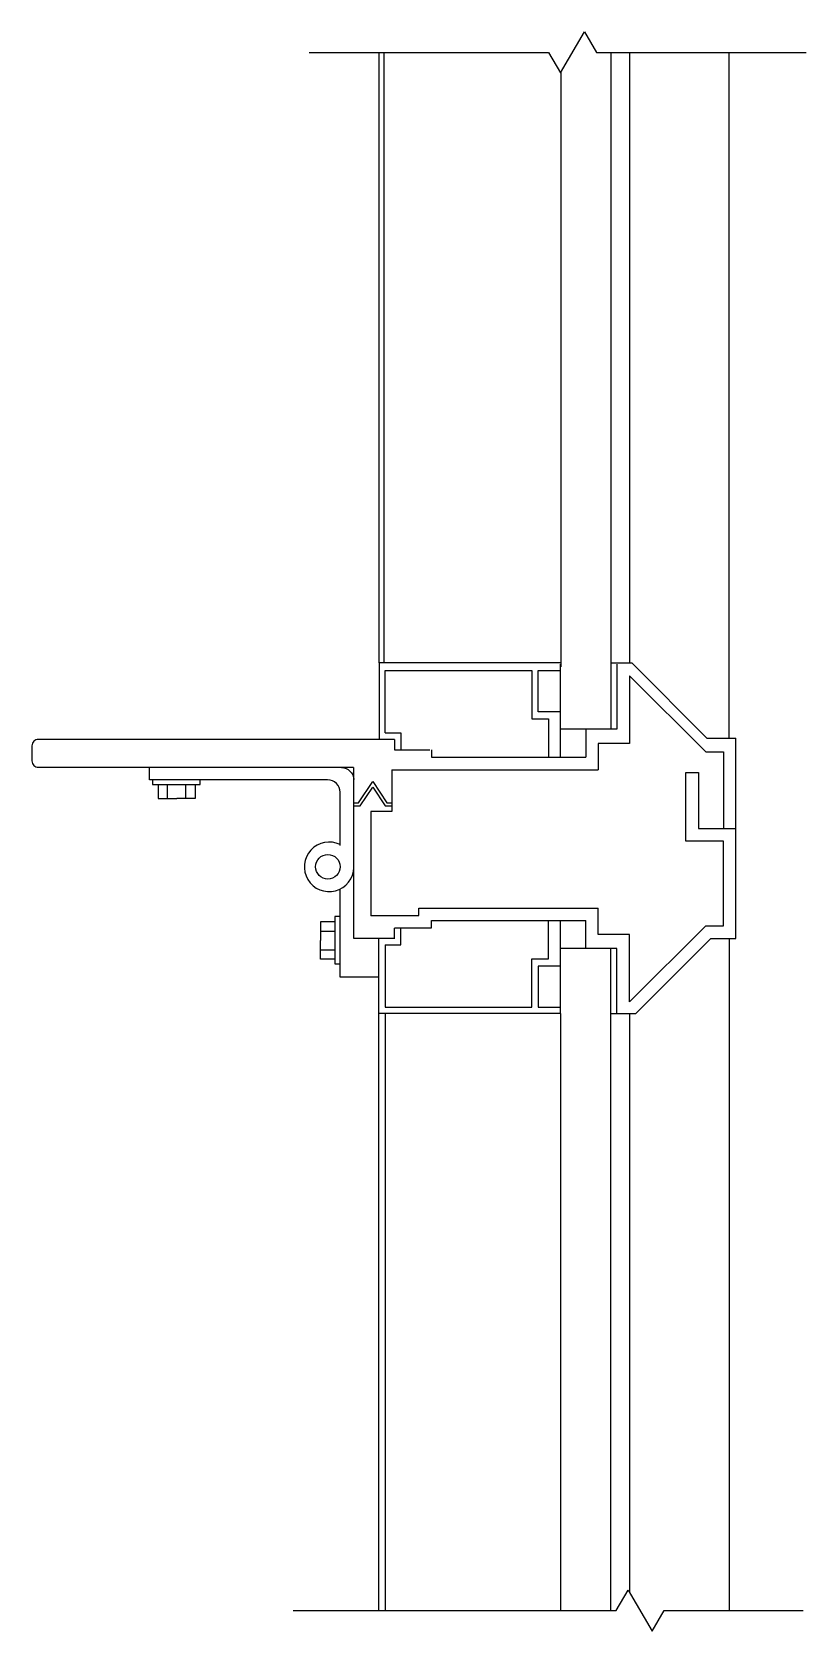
# Model space of a CAD drawing. Extents: x 20.32 to 24.19, y 20.96 to 28.94.
import ezdxf

# ---------------------------------------------------------------- set-up
doc = ezdxf.new("R2010")
doc.units = 0
doc.header["$MEASUREMENT"] = 0
doc.layers.add('R-SCAD-DET1', color=1, linetype='CONTINUOUS')
doc.layers.add('R-SCAD-DET2', color=4, linetype='CONTINUOUS')

msp = doc.modelspace()

# ---------------------------------------------------------------- linework, layer by layer
at = {"layer": 'R-SCAD-DET1'}
for p, q in [((22.963808, 25.792848), (22.057225, 25.792848)), ((23.213808, 25.792848), (23.319168, 25.792848)), ((23.319168, 25.792848), (23.694168, 25.417848)), ((23.694168, 25.417848), (23.838808, 25.417848)), ((21.930468, 24.417055), (21.930468, 25.270915)), ((22.055468, 24.417291), (21.930468, 24.417291)), ((22.963512, 24.041961), (22.055468, 24.041961)), ((22.963512, 24.041961), (22.963512, 21.059196))]:
    msp.add_line(p, q, dxfattribs=at)
for points in [[(23.213808, 28.84306), (23.213808, 25.773208)], [(22.963808, 28.742746), (22.963808, 25.773208)], [(22.057225, 25.792848), (22.057225, 25.410958)], [(23.213808, 24.041961), (23.338808, 24.041961), (23.713808, 24.416961), (23.838808, 24.416961), (23.838808, 25.417848)], [(23.213808, 21.059196), (23.213808, 24.041961)]]:
    msp.add_lwpolyline(points, dxfattribs=at)
msp.add_lwpolyline([(22.134606, 25.410958), (20.35487, 25.410958, 0.414214), (20.32362, 25.379708), (20.32362, 25.303473, 0.414214), (20.35487, 25.272223), (21.929402, 25.272223)], format="xyb", dxfattribs=at)
at = {"layer": 'R-SCAD-DET2'}
for p, q in [((22.057225, 25.792848), (22.057225, 28.843654)), ((22.087115, 25.444184), (22.087115, 25.755127)), ((22.087115, 25.755127), (22.819552, 25.755127)), ((22.819552, 25.755127), (22.819552, 25.514036)), ((22.850802, 25.549413), (22.850802, 25.755127)), ((22.850802, 25.755127), (22.963512, 25.755127)), ((22.963512, 25.322262), (22.963512, 25.786377)), ((23.213512, 25.786377), (23.213512, 25.461902)), ((23.244762, 25.786377), (23.244762, 25.461902)), ((22.819552, 25.514036), (22.903476, 25.514036)), ((22.963512, 25.549413), (22.850802, 25.549413)), ((22.903476, 25.514036), (22.903476, 25.322262)), ((23.244762, 25.461902), (22.964205, 25.461902)), ((23.089205, 25.461902), (23.089205, 25.322262)), ((22.134606, 25.358906), (22.310422, 25.358906)), ((22.317926, 25.358906), (22.317926, 25.322262)), ((22.317926, 25.322262), (23.090177, 25.322262)), ((22.120017, 25.259762), (22.120017, 25.051655)), ((22.120017, 25.259762), (23.151291, 25.259762)), ((22.120017, 25.051655), (22.01524, 25.051655)), ((22.01524, 25.051655), (22.01524, 24.530585)), ((22.01524, 24.532011), (22.255525, 24.532011)), ((22.255525, 24.532011), (22.255525, 24.568655)), ((22.255525, 24.568655), (23.151291, 24.568655)), ((22.134747, 24.469511), (22.318025, 24.469511)), ((22.318025, 24.469511), (22.318025, 24.506155)), ((22.318025, 24.506155), (23.090177, 24.506155)), ((22.903476, 24.314381), (22.903476, 24.506155)), ((22.963512, 24.041961), (22.963512, 24.506609)), ((23.089205, 24.366515), (23.089205, 24.506155)), ((22.134241, 24.417309), (22.055204, 24.417309)), ((22.055468, 21.059196), (22.055468, 24.416685)), ((22.087115, 24.384233), (22.087115, 24.07329)), ((23.244762, 24.366515), (22.964205, 24.366515)), ((23.213512, 24.04204), (23.213512, 24.366515)), ((23.244762, 24.04204), (23.244762, 24.366515)), ((22.819552, 24.07329), (22.819552, 24.314381)), ((22.819552, 24.314381), (22.903476, 24.314381)), ((22.850802, 24.279004), (22.850802, 24.07329)), ((22.963512, 24.279004), (22.850802, 24.279004)), ((22.087115, 24.07329), (22.819552, 24.07329)), ((22.850802, 24.07329), (22.963512, 24.07329)), ((22.087025, 24.040044), (22.087025, 21.059196))]:
    msp.add_line(p, q, dxfattribs=at)
for points in [[(21.708282, 28.84306), (22.903111, 28.84306), (22.9629, 28.741201), (23.08248, 28.944918), (23.14227, 28.84306), (24.188931, 28.84306)], [(22.082093, 25.792848), (22.082093, 28.84306)], [(23.308332, 25.793981), (23.308332, 28.84306)], [(23.805884, 25.41775), (23.805884, 28.84306)], [(23.307955, 25.728921), (23.307955, 25.391149), (23.151291, 25.391149)], [(23.307955, 25.728921), (23.687919, 25.348956), (23.776308, 25.348956), (23.776308, 24.965963)], [(22.086818, 25.444184), (22.165856, 25.444184), (22.165856, 25.358906)], [(22.134606, 25.411108), (22.134606, 25.358906)], [(23.151291, 25.391149), (23.151291, 25.259762)], [(23.776621, 24.90282), (23.589157, 24.90282), (23.589157, 25.24657), (23.651657, 25.24657), (23.651657, 24.96532), (23.838808, 24.96532)], [(20.925994, 25.208258), (20.925994, 25.186683), (21.163482, 25.186683), (21.163482, 25.208258)], [(20.953752, 25.186683), (20.953752, 25.115793), (21.04628, 25.115793)], [(21.000016, 25.115793), (21.000016, 25.186683)], [(21.138808, 25.186683), (21.138808, 25.115793), (21.04628, 25.115793)], [(21.092544, 25.115793), (21.092544, 25.186683)], [(21.931616, 25.094866), (21.954503, 25.094866), (22.025366, 25.201159), (22.096228, 25.094866), (22.119116, 25.094866)], [(21.931616, 25.079241), (21.962866, 25.079241), (22.025366, 25.172991), (22.087866, 25.079241), (22.119116, 25.079241)], [(23.307955, 24.099496), (23.687919, 24.479461), (23.776308, 24.479461), (23.776308, 24.90282)], [(22.055468, 24.223221), (21.862296, 24.223221), (21.862296, 24.665173)], [(21.862296, 24.526884), (21.835773, 24.526884), (21.835773, 24.289396), (21.862296, 24.289396)], [(23.151291, 24.437269), (23.151291, 24.568655)], [(21.835773, 24.499126), (21.764883, 24.499126), (21.764883, 24.406598)], [(21.764883, 24.452862), (21.835773, 24.452862)], [(22.086818, 24.384233), (22.165856, 24.384233), (22.165856, 24.469511)], [(22.134606, 24.415483), (22.134606, 24.415483), (22.134606, 24.468483)], [(21.835773, 24.31407), (21.764883, 24.31407), (21.764883, 24.406598)], [(23.307955, 24.099496), (23.307955, 24.437269), (23.151291, 24.437269)], [(23.805666, 24.418327), (23.805666, 21.058952)], [(21.764883, 24.360334), (21.835773, 24.360334)], [(23.30816, 24.041095), (23.30816, 21.148096)], [(21.627205, 21.059196), (23.240763, 21.059196), (23.300553, 21.161055), (23.420133, 20.957337), (23.479922, 21.059196), (24.174313, 21.059196)]]:
    msp.add_lwpolyline(points, dxfattribs=at)
for points in [[(21.862296, 24.881188), (21.862296, 25.14685, 0.414214), (21.799796, 25.20935), (20.910464, 25.20935), (20.910464, 25.269902)], [(21.868573, 25.270698, -0.402212), (21.930448, 25.210178)]]:
    msp.add_lwpolyline(points, format="xyb", dxfattribs=at)
msp.add_circle((21.801052, 24.774825), 0.061222, dxfattribs=at)
msp.add_arc((21.807365, 24.774825), 0.123722, 63.641259, 358.636995, dxfattribs=at)

doc.saveas('drawing.dxf')
